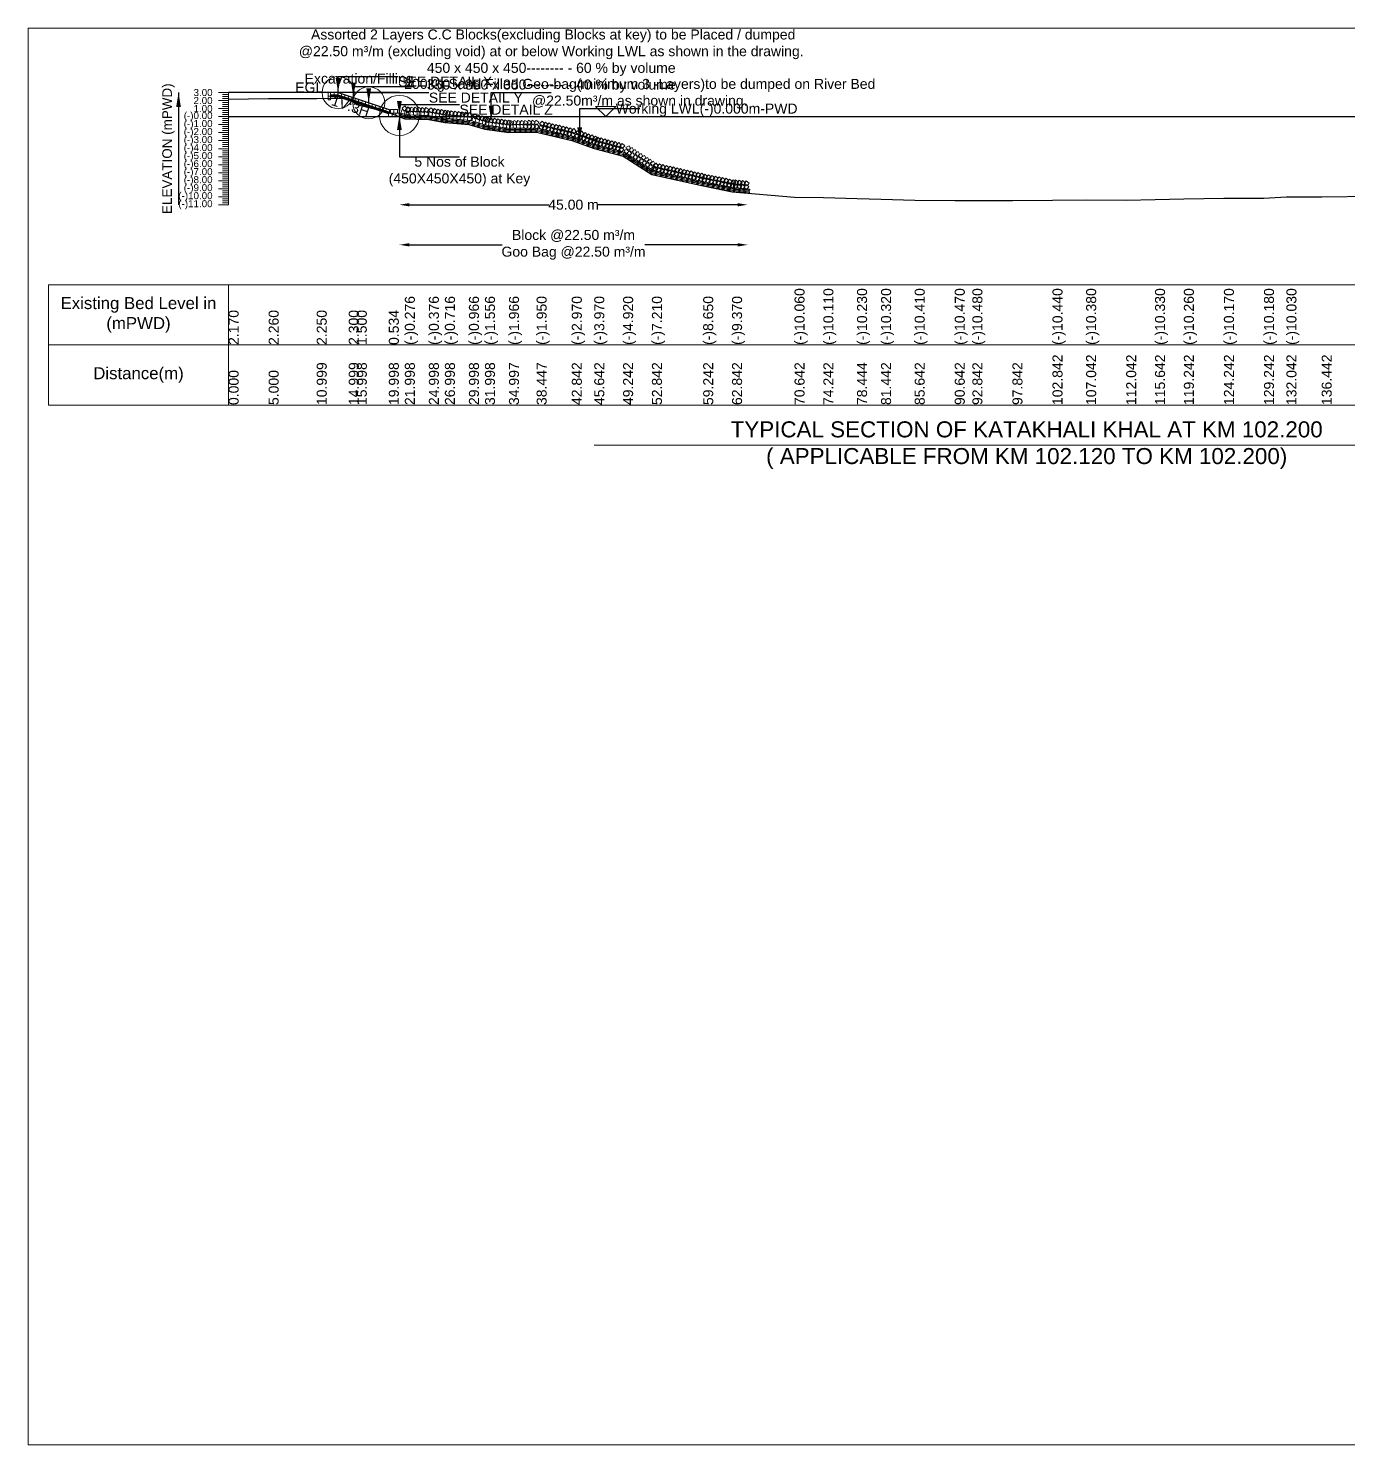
# Model space of a CAD drawing. Header units: inches. Extents: x 89000 to 845000, y -7071 to 31.
# Drawn here: x 235000 to 241588, y -7071 to 0 of the extents above; entities that cross this region are included whole.
import ezdxf

# ---------------------------------------------------------------- set-up
doc = ezdxf.new("R2010")
doc.units = ezdxf.units.IN
doc.header["$LTSCALE"] = 7
doc.header["$MEASUREMENT"] = 0
for name, color, linetype, lineweight in [('Cross section Data Border', 7, 'Continuous', 9), ('Cross Section Labels', 7, 'Continuous', 9), ('Existing_Bed_Level for Xsection', 7, 'Continuous', 25), ('Long Section Labels', 7, 'Continuous', 9)]:
    doc.layers.add(name, color=color, linetype=linetype, lineweight=lineweight)
doc.styles.get("Standard").update_dxf_attribs({"font": 'arial.ttf'})
doc.dimstyles.new('Appron Lebeling Style', dxfattribs={"dimtxt": 50, "dimasz": 50, "dimexe": 0.18, "dimexo": 0.0625, "dimgap": 0.09, "dimtad": 0, "dimtih": 1, "dimtoh": 1, "dimdec": 4, "dimzin": 0, "dimdsep": 46, "dimtxsty": 'Standard', "dimcen": 0.09, "dimse1": 1, "dimse2": 1, "dimadec": 0, "dimazin": 0, "dimtfac": 1, "dimtdec": 4, "dimtofl": 0, "dimtmove": 0, "dimatfit": 3, "dimfxl": 1, "dimtolj": 1, "dimtzin": 0, "dimarcsym": 0})
doc.dimstyles.get("Standard").update_dxf_attribs({"dimtxt": 0.18, "dimasz": 0.18, "dimexe": 0.18, "dimexo": 0.0625, "dimgap": 0.09, "dimtad": 0, "dimtih": 1, "dimtoh": 1, "dimdec": 4, "dimzin": 0, "dimdsep": 46, "dimtxsty": 'Standard', "dimcen": 0.09, "dimadec": 0, "dimazin": 0, "dimtfac": 1, "dimtdec": 4, "dimtofl": 0, "dimtmove": 0, "dimatfit": 3, "dimfxl": 1, "dimtolj": 1, "dimtzin": 0, "dimarcsym": 0})

# ---------------------------------------------------------------- blocks, each defined once
blk = doc.blocks.new('*D281')
at = {"layer": 'Cross Section Labels', "color": 0, "lineweight": -2, "transparency": 16777216}
for p, q in [((236902.7, -880.8), (237598.6, -880.8)), ((238541.6, -880.8), (237845.7, -880.8))]:
    blk.add_line(p, q, dxfattribs=at)
at = {"layer": 'Cross Section Labels', "color": 0, "transparency": 16777216}
for points in [[(236902.7, -872.5), (236902.7, -889.1), (236852.7, -880.8)], [(238541.6, -872.5), (238541.6, -889.1), (238591.6, -880.8)]]:
    blk.add_solid(points, dxfattribs=at)
at = {"layer": 'Defpoints', "color": 0, "transparency": 16777216}
for p in [(236852.7, -440.8), (238591.6, -822.5), (238591.6, -880.8)]:
    blk.add_point(p, dxfattribs=at)
at = {"layer": 'Cross Section Labels', "color": 0, "transparency": 16777216, "insert": (237722.1, -880.8), "char_height": 50, "attachment_point": 5}
blk.add_mtext('\\A1;45.00 m', dxfattribs=at)
blk = doc.blocks.new('*D282')
at = {"layer": 'Cross Section Labels', "color": 0, "lineweight": -2, "transparency": 16777216}
for p, q in [((236902.7, -1080.8), (237366.5, -1080.8)), ((238541.6, -1080.8), (238077.8, -1080.8))]:
    blk.add_line(p, q, dxfattribs=at)
at = {"layer": 'Cross Section Labels', "color": 0, "transparency": 16777216}
for points in [[(236902.7, -1072.5), (236902.7, -1089.1), (236852.7, -1080.8)], [(238541.6, -1072.5), (238541.6, -1089.1), (238591.6, -1080.8)]]:
    blk.add_solid(points, dxfattribs=at)
at = {"layer": 'Defpoints', "color": 0, "transparency": 16777216}
for p in [(236852.7, -440.8), (238591.6, -822.5), (238591.6, -1080.8)]:
    blk.add_point(p, dxfattribs=at)
at = {"layer": 'Cross Section Labels', "color": 0, "transparency": 16777216, "insert": (237722.1, -1080.8), "char_height": 50, "attachment_point": 5}
blk.add_mtext('\\A1;Block @22.50 m³/m ^JGoo Bag @22.50 m³/m ', dxfattribs=at)

msp = doc.modelspace()

# ---------------------------------------------------------------- linework, layer by layer
at = {"layer": 'Cross section Data Border'}
msp.add_lwpolyline([(235100, -1280.8), (244069.66011, -1280.8), (244069.66011, -1880.8), (235100, -1880.8)], close=True, dxfattribs=at)
for points in [[(236000, -1280.8), (236000, -1880.8)], [(235100, -1580.8), (244069.66011, -1580.8)]]:
    msp.add_lwpolyline(points, dxfattribs=at)
at = {"layer": 'Cross Section Labels'}
for points in [[(235000, 0), (245000, 0), (245000, -7071), (235000, -7071)], [(237882.67582, -440.8), (237932.67582, -390.8), (237832.67582, -390.8)]]:
    msp.add_lwpolyline(points, close=True, dxfattribs=at)
msp.add_lwpolyline([(237824.83005, -2080.8), (239984.83005, -2080.8), (242144.83005, -2080.8)], dxfattribs=at)
for centre, radius in [((236546.67582, -320.8), 80), ((236699.67582, -371.8), 80), ((236852.67582, -434.8), 100)]:
    msp.add_circle(centre, radius, dxfattribs=at)
at = {"layer": 'Existing_Bed_Level for Xsection'}
for points in [[(236852.67582, -320.8), (236000, -320.8)], [(236000, -354), (236199.98403, -350.4), (236439.95526, -350.8), (236599.95209, -348.8), (236639.93929, -380.8), (236799.93613, -419.44), (236879.93454, -451.84), (236999.92016, -455.84), (237079.91857, -469.44), (237199.90419, -479.44), (237279.9026, -503.04), (237399.88822, -519.44), (237537.86471, -518.8), (237713.67396, -559.6), (237825.68266, -599.6), (237969.66033, -637.6), (238113.67133, -729.2), (238369.66028, -786.8), (238513.66953, -815.6), (238825.67465, -843.2), (238969.66023, -845.2), (239137.76035, -850), (239257.69415, -853.6), (239425.67209, -857.2), (239625.67143, -859.6), (239713.66646, -860), (239913.66613, -860), (240113.66584, -858.4), (240281.69414, -856), (240481.69262, -857.2), (240625.66896, -854), (240769.66016, -851.2), (240969.66015, -847.6), (241169.66015, -848), (241281.68768, -842), (241457.6804, -842), (241713.66421, -838.4)], [(236807.67582, -407.8), (236548.52322, -321.4158), (236546.67582, -320.8), (236544.72849, -320.8), (236508.72849, -320.8)], [(236508.72849, -332.8), (236544.72849, -332.8), (236807.67582, -420.44911)], [(236508.72849, -336.8), (236544.07938, -336.8), (236802.07938, -422.8)], [(236508.72849, -340.8), (236543.43027, -340.8), (236798.67582, -425.88185)], [(236000, -440.8), (243969.66011, -440.8)]]:
    msp.add_lwpolyline(points, dxfattribs=at)
at = {"layer": 'Long Section Labels'}
for points in [[(236000, -320.8), (235950, -320.8)], [(236000, -330.8), (235970, -330.8)], [(236000, -340.8), (235970, -340.8)], [(236000, -350.8), (235970, -350.8)], [(236000, -880.8), (236000, -840.8), (236000, -800.8), (236000, -760.8), (236000, -720.8), (236000, -680.8), (236000, -640.8), (236000, -600.8), (236000, -560.8), (236000, -520.8), (236000, -480.8), (236000, -440.8), (236000, -400.8), (236000, -360.8), (236000, -320.8)], [(236000, -360.8), (235950, -360.8)], [(236000, -400.8), (235950, -400.8)], [(236000, -370.8), (235970, -370.8)], [(236000, -380.8), (235970, -380.8)], [(236000, -390.8), (235970, -390.8)], [(236000, -410.8), (235970, -410.8)], [(236000, -420.8), (235970, -420.8)], [(236000, -440.8), (235950, -440.8)], [(236000, -480.8), (235950, -480.8)], [(236000, -430.8), (235970, -430.8)], [(236000, -450.8), (235970, -450.8)], [(236000, -460.8), (235970, -460.8)], [(236000, -470.8), (235970, -470.8)], [(236000, -490.8), (235970, -490.8)], [(236000, -520.8), (235950, -520.8)], [(236000, -560.8), (235950, -560.8)], [(236000, -500.8), (235970, -500.8)], [(236000, -510.8), (235970, -510.8)], [(236000, -530.8), (235970, -530.8)], [(236000, -540.8), (235970, -540.8)], [(236000, -550.8), (235970, -550.8)], [(236000, -600.8), (235950, -600.8)], [(236000, -570.8), (235970, -570.8)], [(236000, -580.8), (235970, -580.8)], [(236000, -590.8), (235970, -590.8)], [(236000, -610.8), (235970, -610.8)], [(236000, -620.8), (235970, -620.8)], [(236000, -630.8), (235970, -630.8)], [(236000, -640.8), (235950, -640.8)], [(236000, -680.8), (235950, -680.8)], [(236000, -650.8), (235970, -650.8)], [(236000, -660.8), (235970, -660.8)], [(236000, -670.8), (235970, -670.8)], [(236000, -690.8), (235970, -690.8)], [(236000, -700.8), (235970, -700.8)], [(236000, -720.8), (235950, -720.8)], [(236000, -760.8), (235950, -760.8)], [(236000, -710.8), (235970, -710.8)], [(236000, -730.8), (235970, -730.8)], [(236000, -740.8), (235970, -740.8)], [(236000, -750.8), (235970, -750.8)], [(236000, -770.8), (235970, -770.8)], [(236000, -800.8), (235950, -800.8)], [(236000, -840.8), (235950, -840.8)], [(236000, -780.8), (235970, -780.8)], [(236000, -790.8), (235970, -790.8)], [(236000, -810.8), (235970, -810.8)], [(236000, -820.8), (235970, -820.8)], [(236000, -830.8), (235970, -830.8)], [(236000, -880.8), (235950, -880.8)], [(236000, -850.8), (235970, -850.8)], [(236000, -860.8), (235970, -860.8)], [(236000, -870.8), (235970, -870.8)]]:
    msp.add_lwpolyline(points, dxfattribs=at)
for points in [[(236508.72849, -320.8), (236496.72849, -320.8), (236496.72849, -338.8), (236508.72849, -338.8)], [(236508.72849, -338.8), (236496.72849, -338.8), (236496.72849, -356.8), (236508.72849, -356.8)], [(236526.72849, -320.8), (236508.72849, -320.8), (236508.72849, -332.8), (236526.72849, -332.8)], [(236544.72849, -320.8), (236526.72849, -320.8), (236526.72849, -332.8), (236544.72849, -332.8)], [(236565.59952, -327.1079), (236548.52322, -321.4158), (236544.72849, -332.8), (236561.80479, -338.4921)], [(236582.67582, -332.8), (236565.59952, -327.1079), (236561.80479, -338.4921), (236578.88109, -344.1842)], [(236599.75212, -338.4921), (236582.67582, -332.8), (236578.88109, -344.1842), (236595.95739, -349.8763)], [(236616.82842, -344.1842), (236599.75212, -338.4921), (236595.95739, -349.8763), (236613.03369, -355.5684)], [(236633.90472, -349.8763), (236616.82842, -344.1842), (236613.03369, -355.5684), (236630.10999, -361.2605)], [(236650.98102, -355.5684), (236633.90472, -349.8763), (236630.10999, -361.2605), (236647.18629, -366.9526)], [(236668.05732, -361.2605), (236650.98102, -355.5684), (236647.18629, -366.9526), (236664.26259, -372.6447)], [(236685.13362, -366.9526), (236668.05732, -361.2605), (236664.26259, -372.6447), (236681.33888, -378.3368)], [(236702.20992, -372.6447), (236685.13362, -366.9526), (236681.33888, -378.3368), (236698.41518, -384.0289)], [(236719.28622, -378.3368), (236702.20992, -372.6447), (236698.41518, -384.0289), (236715.49148, -389.721)], [(236736.36252, -384.0289), (236719.28622, -378.3368), (236715.49148, -389.721), (236732.56778, -395.4131)], [(236753.43882, -389.721), (236736.36252, -384.0289), (236732.56778, -395.4131), (236749.64408, -401.1052)], [(236770.51511, -395.4131), (236753.43882, -389.721), (236749.64408, -401.1052), (236766.72038, -406.7973)], [(236787.59141, -401.1052), (236770.51511, -395.4131), (236766.72038, -406.7973), (236783.79668, -412.4894)], [(236804.66771, -406.7973), (236787.59141, -401.1052), (236783.79668, -412.4894), (236800.87298, -418.1815)], [(236816.67582, -422.8), (236798.67582, -422.8), (236798.67582, -440.8), (236816.67582, -440.8)], [(236825.67582, -404.8), (236807.67582, -404.8), (236807.67582, -422.8), (236825.67582, -422.8)], [(236834.67582, -422.8), (236816.67582, -422.8), (236816.67582, -440.8), (236834.67582, -440.8)], [(236843.67582, -404.8), (236825.67582, -404.8), (236825.67582, -422.8), (236843.67582, -422.8)], [(236852.67582, -422.8), (236834.67582, -422.8), (236834.67582, -440.8), (236852.67582, -440.8)], [(236883.77436, -411.96529), (236867.09075, -405.20829), (236860.33375, -421.8919), (236877.01737, -428.6489)], [(236891.44373, -401.79922), (236880.36529, -387.61231), (236866.17839, -398.69074), (236877.25682, -412.87765)], [(236900.45798, -418.72228), (236883.77436, -411.96529), (236877.01737, -428.6489), (236893.70098, -435.4059)], [(236908.12734, -408.55622), (236897.04891, -394.36931), (236882.862, -405.44774), (236893.94043, -419.63465)], [(236909.49112, -402.09558), (236894.20549, -392.59034), (236884.70025, -407.87597), (236899.98588, -417.38121)], [(236905.79082, -414.28065), (236887.80081, -413.68091), (236887.20107, -431.67091), (236905.19108, -432.27065)], [(236927.48113, -402.69532), (236912.1955, -393.19008), (236902.69026, -408.47571), (236917.97588, -417.98095)], [(236923.78082, -414.88039), (236905.79082, -414.28065), (236905.19108, -432.27065), (236923.18109, -432.87039)], [(236945.47113, -403.29506), (236930.1855, -393.78982), (236920.68026, -409.07544), (236935.96589, -418.58069)], [(236941.77083, -415.48012), (236923.78082, -414.88039), (236923.18109, -432.87039), (236941.17109, -433.47013)], [(236963.46114, -403.8948), (236948.17551, -394.38956), (236938.67027, -409.67518), (236953.9559, -419.18042)], [(236959.76084, -416.07986), (236941.77083, -415.48012), (236941.17109, -433.47013), (236959.1611, -434.06987)], [(236981.45114, -404.49454), (236966.16552, -394.9893), (236956.66028, -410.27492), (236971.9459, -419.78016)], [(236977.75084, -416.6796), (236959.76084, -416.07986), (236959.1611, -434.06987), (236977.1511, -434.66961)], [(236999.44115, -405.09428), (236984.15552, -395.58903), (236974.65028, -410.87466), (236989.93591, -420.3799)], [(236995.74085, -417.27934), (236977.75084, -416.6796), (236977.1511, -434.66961), (236995.14111, -435.26935)], [(237018.71681, -420.08455), (237000.97142, -417.06777), (236997.95464, -434.81316), (237015.70004, -437.82994)], [(237024.02423, -408.50874), (237010.15778, -397.03173), (236998.68078, -410.89818), (237012.54723, -422.37519)], [(237036.46221, -423.10132), (237018.71681, -420.08455), (237015.70004, -437.82994), (237033.44543, -440.84672)], [(237041.76963, -411.52551), (237027.90318, -400.04851), (237016.42618, -413.91496), (237030.29262, -425.39196)], [(237054.20761, -426.1181), (237036.46221, -423.10132), (237033.44543, -440.84672), (237051.19083, -443.86349)], [(237059.51502, -414.54229), (237045.64857, -403.06529), (237034.17157, -416.93174), (237048.03802, -428.40874)], [(237077.26042, -417.55907), (237063.39397, -406.08206), (237051.91697, -419.94851), (237065.78342, -431.42552)], [(237095.00581, -420.57584), (237081.13936, -409.09884), (237069.66236, -422.96529), (237083.52881, -434.44229)], [(237108.72859, -420.96375), (237093.93535, -410.709), (237083.6806, -425.50224), (237098.47384, -435.75699)], [(237126.6664, -422.45875), (237111.87316, -412.20399), (237101.6184, -426.99723), (237116.41165, -437.25199)], [(237144.60421, -423.95374), (237129.81097, -413.69899), (237119.55621, -428.49223), (237134.34946, -438.74698)], [(237162.54202, -425.44874), (237147.74878, -415.19398), (237137.49402, -429.98723), (237152.28726, -440.24198)], [(237180.47983, -426.94373), (237165.68658, -416.68898), (237155.43183, -431.48222), (237170.22507, -441.73698)], [(237198.41764, -428.43873), (237183.62439, -418.18398), (237173.36964, -432.97722), (237188.16288, -443.23197)], [(237216.35544, -429.93373), (237201.5622, -419.67897), (237191.30745, -434.47222), (237206.10069, -444.72697)], [(237071.953, -429.13488), (237054.20761, -426.1181), (237051.19083, -443.86349), (237068.93622, -446.88027)], [(237089.6984, -432.15165), (237071.953, -429.13488), (237068.93622, -446.88027), (237086.68162, -449.89705)], [(237104.426, -432.9494), (237086.48819, -431.4544), (237084.99319, -449.39221), (237102.931, -450.8872)], [(237122.36381, -434.44439), (237104.426, -432.9494), (237102.931, -450.8872), (237120.86881, -452.3822)], [(237140.30162, -435.93939), (237122.36381, -434.44439), (237120.86881, -452.3822), (237138.80662, -453.8772)], [(237158.23943, -437.43439), (237140.30162, -435.93939), (237138.80662, -453.8772), (237156.74443, -455.37219)], [(237176.17724, -438.92938), (237158.23943, -437.43439), (237156.74443, -455.37219), (237174.68224, -456.86719)], [(237194.11504, -440.42438), (237176.17724, -438.92938), (237174.68224, -456.86719), (237192.62005, -458.36219)], [(237212.05285, -441.91938), (237194.11504, -440.42438), (237192.62005, -458.36219), (237210.55786, -459.85718)], [(237236.65691, -450.24617), (237219.39248, -445.15307), (237214.29938, -462.41749), (237231.5638, -467.5106)], [(237243.29536, -439.37884), (237230.88268, -426.3433), (237217.84714, -438.75598), (237230.25982, -451.79152)], [(237253.92133, -455.33928), (237236.65691, -450.24617), (237231.5638, -467.5106), (237248.82822, -472.6037)], [(237260.55978, -444.47194), (237248.1471, -431.4364), (237235.11156, -443.84909), (237247.52424, -456.88463)], [(237271.18575, -460.43239), (237253.92133, -455.33928), (237248.82822, -472.6037), (237266.09265, -477.69681)], [(237277.8242, -449.56505), (237265.41152, -436.52951), (237252.37598, -448.94219), (237264.78866, -461.97773)], [(237288.45017, -465.52549), (237271.18575, -460.43239), (237266.09265, -477.69681), (237283.35707, -482.78991)], [(237295.08863, -454.65816), (237282.67594, -441.62262), (237269.6404, -454.0353), (237282.05309, -467.07084)], [(237305.4707, -455.36172), (237291.23807, -444.3421), (237280.21845, -458.57474), (237294.45108, -469.59436)], [(237300.54285, -467.10413), (237282.70867, -464.6665), (237280.27104, -482.50068), (237298.10522, -484.93831)], [(237323.30488, -457.79935), (237309.07224, -446.77973), (237298.05263, -461.01237), (237312.28526, -472.03199)], [(237318.37703, -469.54176), (237300.54285, -467.10413), (237298.10522, -484.93831), (237315.9394, -487.37594)], [(237341.13906, -460.23698), (237326.90642, -449.21736), (237315.88681, -463.45), (237330.11944, -474.46962)], [(237336.21121, -471.97939), (237318.37703, -469.54176), (237315.9394, -487.37594), (237333.77358, -489.81357)], [(237358.97324, -462.67461), (237344.7406, -451.65499), (237333.72098, -465.88763), (237347.95362, -476.90725)], [(237354.04539, -474.41702), (237336.21121, -471.97939), (237333.77358, -489.81357), (237351.60776, -492.2512)], [(237376.80742, -465.11224), (237362.57478, -454.09262), (237351.55516, -468.32526), (237365.7878, -479.34488)], [(237371.87957, -476.85465), (237354.04539, -474.41702), (237351.60776, -492.2512), (237369.44194, -494.68883)], [(237394.6416, -467.54987), (237380.40896, -456.53025), (237369.38934, -470.76289), (237383.62198, -481.78251)], [(237389.71375, -479.29228), (237371.87957, -476.85465), (237369.44194, -494.68883), (237387.27612, -497.12646)], [(237412.47578, -469.9875), (237398.24314, -458.96788), (237387.22352, -473.20052), (237401.45616, -484.22014)], [(237407.54793, -481.72991), (237389.71375, -479.29228), (237387.27612, -497.12646), (237405.1103, -499.56409)], [(237423.42734, -468.62868), (237407.79196, -459.71044), (237398.87372, -475.34582), (237414.5091, -484.26406)], [(237420.19218, -480.94541), (237402.19237, -481.0289), (237402.27587, -499.02871), (237420.27567, -498.94521)], [(237441.42715, -468.54519), (237425.79177, -459.62695), (237416.87353, -475.26233), (237432.50891, -484.18057)], [(237438.19199, -480.86192), (237420.19218, -480.94541), (237420.27567, -498.94521), (237438.27548, -498.86172)], [(237459.42695, -468.4617), (237443.79157, -459.54346), (237434.87334, -475.17884), (237450.50872, -484.09707)], [(237456.19179, -480.77842), (237438.19199, -480.86192), (237438.27548, -498.86172), (237456.27529, -498.77823)], [(237477.42676, -468.3782), (237461.79138, -459.45997), (237452.87314, -475.09535), (237468.50852, -484.01358)], [(237474.1916, -480.69493), (237456.19179, -480.77842), (237456.27529, -498.77823), (237474.27509, -498.69474)], [(237495.42657, -468.29471), (237479.79119, -459.37648), (237470.87295, -475.01185), (237486.50833, -483.93009)], [(237495.51006, -486.29452), (237479.87468, -477.37628), (237470.95644, -493.01166), (237486.59182, -501.9299)], [(237513.42637, -468.21122), (237497.79099, -459.29298), (237488.87276, -474.92836), (237504.50813, -483.8466)], [(237513.50986, -486.21103), (237497.87448, -477.29279), (237488.95625, -492.92817), (237504.59163, -501.84641)], [(237531.42618, -468.12773), (237515.7908, -459.20949), (237506.87256, -474.84487), (237522.50794, -483.76311)], [(237531.50967, -486.12754), (237515.87429, -477.2093), (237506.95605, -492.84468), (237522.59143, -501.76291)], [(237549.42598, -468.04424), (237533.79061, -459.126), (237524.87237, -474.76138), (237540.50775, -483.67962)], [(237549.50948, -486.04404), (237533.8741, -477.12581), (237524.95586, -492.76119), (237540.59124, -501.67942)], [(237574.28253, -493.68084), (237561.12481, -481.39774), (237548.84171, -494.55545), (237561.99943, -506.83855)], [(237578.35165, -476.1468), (237565.19393, -463.8637), (237552.91083, -477.02142), (237566.06855, -489.30452)], [(237591.81656, -497.74995), (237578.65885, -485.46685), (237566.37575, -498.62457), (237579.53346, -510.90767)], [(237595.88568, -480.21592), (237582.72796, -467.93282), (237570.44486, -481.09054), (237583.60258, -493.37364)], [(237609.35059, -501.81907), (237596.19288, -489.53597), (237583.90978, -502.69369), (237597.06749, -514.97679)], [(237613.41971, -484.28504), (237600.262, -472.00194), (237587.9789, -485.15965), (237601.13661, -497.44275)], [(237626.88463, -505.88819), (237613.72691, -493.60509), (237601.44381, -506.7628), (237614.60153, -519.0459)], [(237630.95374, -488.35416), (237617.79603, -476.07106), (237605.51293, -489.22877), (237618.67064, -501.51187)], [(237648.48778, -492.42327), (237635.33006, -480.14017), (237623.04696, -493.29789), (237636.20468, -505.58099)], [(237666.02181, -496.49239), (237652.86409, -484.20929), (237640.58099, -497.36701), (237653.73871, -509.65011)], [(237683.55584, -500.56151), (237670.39812, -488.27841), (237658.11502, -501.43613), (237671.27274, -513.71922)], [(237701.08987, -504.63063), (237687.93216, -492.34753), (237675.64906, -505.50524), (237688.80677, -517.78834)], [(237644.41866, -509.95731), (237631.26094, -497.67421), (237618.97784, -510.83192), (237632.13556, -523.11502)], [(237661.95269, -514.02642), (237648.79497, -501.74332), (237636.51188, -514.90104), (237649.66959, -527.18414)], [(237679.48672, -518.09554), (237666.32901, -505.81244), (237654.04591, -518.97016), (237667.20362, -531.25326)], [(237697.02075, -522.16466), (237683.86304, -509.88156), (237671.57994, -523.03928), (237684.73765, -535.32237)], [(237714.55479, -526.23378), (237701.39707, -513.95068), (237689.11397, -527.10839), (237702.27169, -539.39149)], [(237718.6239, -508.69974), (237705.46619, -496.41664), (237693.18309, -509.57436), (237706.3408, -521.85746)], [(237732.08882, -530.30289), (237718.9311, -518.01979), (237706.648, -531.17751), (237719.80572, -543.46061)], [(237736.15794, -512.76886), (237723.00022, -500.48576), (237710.71712, -513.64348), (237723.87484, -525.92658)], [(237752.27952, -538.66236), (237740.61769, -524.95098), (237726.90632, -536.61281), (237738.56814, -550.32418)], [(237758.33316, -521.71085), (237746.67133, -507.99948), (237732.95996, -519.6613), (237744.62178, -533.37268)], [(237769.23102, -544.71599), (237757.5692, -531.00462), (237743.85782, -542.66644), (237755.51965, -556.37782)], [(237775.28466, -527.76449), (237763.62284, -514.05311), (237749.91146, -525.71494), (237761.57328, -539.42632)], [(237786.18253, -550.76963), (237774.5207, -537.05826), (237760.80932, -548.72008), (237772.47115, -562.43146)], [(237792.23616, -533.81813), (237780.57434, -520.10675), (237766.86296, -531.76858), (237778.52479, -545.47995)], [(237803.13403, -556.82327), (237791.4722, -543.11189), (237777.76083, -554.77372), (237789.42265, -568.4851)], [(237809.18767, -539.87177), (237797.52584, -526.16039), (237783.81447, -537.82222), (237795.47629, -551.53359)], [(237820.08553, -562.87691), (237808.42371, -549.16553), (237794.71233, -560.82736), (237806.37416, -574.53873)], [(237826.13917, -545.92541), (237814.47735, -532.21403), (237800.76597, -543.87586), (237812.42779, -557.58723)], [(237837.03704, -568.93055), (237825.37521, -555.21917), (237811.66383, -566.881), (237823.32566, -580.59237)], [(237843.09067, -551.97904), (237831.42885, -538.26767), (237817.71747, -549.92949), (237829.3793, -563.64087)], [(237851.79776, -572.67116), (237839.01456, -559.99876), (237826.34216, -572.78196), (237839.12536, -585.45436)], [(237856.39121, -555.26713), (237843.608, -542.59473), (237830.9356, -555.37793), (237843.7188, -568.05033)], [(237869.20179, -577.2646), (237856.41859, -564.5922), (237843.74619, -577.3754), (237856.52939, -590.0478)], [(237873.79524, -559.86057), (237861.01203, -547.18817), (237848.33963, -559.97137), (237861.12283, -572.64377)], [(237891.19927, -564.45401), (237878.41607, -551.78161), (237865.74366, -564.56481), (237878.52687, -577.23721)], [(237908.6033, -569.04745), (237895.8201, -556.37505), (237883.14769, -569.15826), (237895.9309, -581.83066)], [(237926.00733, -573.6409), (237913.22413, -560.9685), (237900.55173, -573.7517), (237913.33493, -586.4241)], [(237943.41136, -578.23434), (237930.62816, -565.56194), (237917.95576, -578.34514), (237930.73896, -591.01754)], [(237886.60582, -581.85804), (237873.82262, -569.18564), (237861.15022, -581.96884), (237873.93342, -594.64124)], [(237904.00986, -586.45149), (237891.22665, -573.77908), (237878.55425, -586.56229), (237891.33745, -599.23469)], [(237921.41389, -591.04493), (237908.63068, -578.37253), (237895.95828, -591.15573), (237908.74148, -603.82813)], [(237938.81792, -595.63837), (237926.03471, -582.96597), (237913.36231, -595.74917), (237926.14552, -608.42157)], [(237956.22195, -600.23181), (237943.43875, -587.55941), (237930.76634, -600.34261), (237943.54955, -613.01502)], [(237960.81539, -582.82778), (237948.03219, -570.15538), (237935.35979, -582.93858), (237948.14299, -595.61098)], [(237973.62598, -604.82526), (237960.84278, -592.15285), (237948.17037, -604.93606), (237960.95358, -617.60846)], [(237978.21942, -587.42123), (237965.43622, -574.74882), (237952.76382, -587.53203), (237965.54702, -600.20443)], [(237998.57721, -617.23672), (237990.24473, -601.28148), (237974.28949, -609.61395), (237982.62196, -625.5692)], [(238008.23771, -602.04874), (237999.90523, -586.0935), (237983.94999, -594.42598), (237992.28247, -610.38122)], [(238013.76519, -626.89722), (238005.43271, -610.94198), (237989.47746, -619.27446), (237997.80994, -635.2297)], [(238023.42569, -611.70925), (238015.09321, -595.754), (237999.13797, -604.08648), (238007.47044, -620.04172)], [(238028.95316, -636.55773), (238020.62069, -620.60248), (238004.66544, -628.93496), (238012.99792, -644.89021)], [(238038.61367, -621.36975), (238030.28119, -605.41451), (238014.32594, -613.74698), (238022.65842, -629.70223)], [(238044.14114, -646.21823), (238035.80866, -630.26299), (238019.85342, -638.59547), (238028.1859, -654.55071)], [(238053.80164, -631.03025), (238045.46917, -615.07501), (238029.51392, -623.40749), (238037.8464, -639.36273)], [(238068.98962, -640.69076), (238060.65714, -624.73551), (238044.7019, -633.06799), (238053.03438, -649.02324)], [(238084.1776, -650.35126), (238075.84512, -634.39602), (238059.88988, -642.7285), (238068.22236, -658.68374)], [(238059.32912, -655.87874), (238050.99664, -639.92349), (238035.0414, -648.25597), (238043.37387, -664.21121)], [(238074.5171, -665.53924), (238066.18462, -649.584), (238050.22937, -657.91647), (238058.56185, -673.87172)], [(238089.70507, -675.19974), (238081.3726, -659.2445), (238065.41735, -667.57698), (238073.74983, -683.53222)], [(238099.36558, -660.01177), (238091.0331, -644.05652), (238075.07786, -652.389), (238083.41033, -668.34424)], [(238104.89305, -684.86025), (238096.56057, -668.905), (238080.60533, -677.23748), (238088.93781, -693.19272)], [(238114.55356, -669.67227), (238106.22108, -653.71703), (238090.26583, -662.0495), (238098.59831, -678.00475)], [(238120.08103, -694.52075), (238111.74855, -678.56551), (238095.79331, -686.89798), (238104.12578, -702.85323)], [(238129.74153, -679.33277), (238121.40906, -663.37753), (238105.45381, -671.71001), (238113.78629, -687.66525)], [(238135.26901, -704.18125), (238126.93653, -688.22601), (238110.98128, -696.55849), (238119.31376, -712.51373)], [(238143.09016, -702.30032), (238129.85032, -690.10578), (238117.65578, -703.34561), (238130.89562, -715.54016)], [(238144.92951, -688.99328), (238136.59703, -673.03803), (238120.64179, -681.37051), (238128.97427, -697.32575)], [(238147.04154, -684.73938), (238133.80171, -672.54484), (238121.60717, -685.78468), (238134.847, -697.97922)], [(238160.6511, -706.25171), (238147.41126, -694.05716), (238135.21672, -707.297), (238148.45655, -719.49154)], [(238164.60248, -688.69077), (238151.36265, -676.49622), (238139.1681, -689.73606), (238152.40794, -701.9306)], [(238178.21204, -710.20309), (238164.9722, -698.00855), (238152.77766, -711.24838), (238166.01749, -723.44292)], [(238182.16342, -692.64215), (238168.92358, -680.44761), (238156.72904, -693.68744), (238169.96888, -705.88198)], [(238195.77297, -714.15447), (238182.53314, -701.95993), (238170.3386, -715.19976), (238183.57843, -727.3943)], [(238199.72436, -696.59353), (238186.48452, -684.39899), (238174.28998, -697.63882), (238187.52981, -709.83336)], [(238213.33391, -718.10585), (238200.09408, -705.91131), (238187.89954, -719.15114), (238201.13937, -731.34568)], [(238217.2853, -700.54491), (238204.04546, -688.35037), (238191.85092, -701.5902), (238205.09075, -713.78474)], [(238234.84623, -704.49629), (238221.6064, -692.30175), (238209.41186, -705.54158), (238222.65169, -717.73613)], [(238252.40717, -708.44767), (238239.16734, -696.25313), (238226.9728, -709.49297), (238240.21263, -721.68751)], [(238269.96811, -712.39906), (238256.72828, -700.20452), (238244.53374, -713.44435), (238257.77357, -725.63889)], [(238287.52905, -716.35044), (238274.28922, -704.1559), (238262.09468, -717.39573), (238275.33451, -729.59027)], [(238230.89485, -722.05723), (238217.65502, -709.86269), (238205.46048, -723.10252), (238218.70031, -735.29706)], [(238248.45579, -726.00861), (238235.21596, -713.81407), (238223.02142, -727.05391), (238236.26125, -739.24845)], [(238266.01673, -729.96), (238252.7769, -717.76545), (238240.58236, -731.00529), (238253.82219, -743.19983)], [(238283.57767, -733.91138), (238270.33784, -721.71684), (238258.1433, -734.95667), (238271.38313, -747.15121)], [(238301.13861, -737.86276), (238287.89878, -725.66822), (238275.70424, -738.90805), (238288.94407, -751.10259)], [(238305.08999, -720.30182), (238291.85016, -708.10728), (238279.65562, -721.34711), (238292.89545, -733.54165)], [(238318.69955, -741.81414), (238305.45972, -729.6196), (238293.26517, -742.85943), (238306.50501, -755.05397)], [(238322.65093, -724.2532), (238309.4111, -712.05866), (238297.21656, -725.29849), (238310.45639, -737.49303)], [(238336.26049, -745.76552), (238323.02065, -733.57098), (238310.82611, -746.81081), (238324.06595, -759.00536)], [(238340.21187, -728.20458), (238326.97204, -716.01004), (238314.7775, -729.24988), (238328.01733, -741.44442)], [(238353.82143, -749.7169), (238340.58159, -737.52236), (238328.38705, -750.7622), (238341.62689, -762.95674)], [(238357.77281, -732.15597), (238344.53298, -719.96142), (238332.33843, -733.20126), (238345.57827, -745.3958)], [(238371.38237, -753.66829), (238358.14253, -741.47375), (238345.94799, -754.71358), (238359.18782, -766.90812)], [(238375.33375, -736.10735), (238362.09391, -723.91281), (238349.89937, -737.15264), (238363.13921, -749.34718)], [(238388.23925, -757.16643), (238374.7113, -745.29232), (238362.83719, -758.82027), (238376.36515, -770.69438)], [(238391.76913, -739.51593), (238378.24117, -727.64182), (238366.36706, -741.16978), (238379.89502, -753.04389)], [(238405.88975, -760.6963), (238392.3618, -748.82219), (238380.48769, -762.35015), (238394.01564, -774.22426)], [(238409.41962, -743.04581), (238395.89167, -731.1717), (238384.01756, -744.69965), (238397.54551, -756.57376)], [(238423.54025, -764.22617), (238410.01229, -752.35207), (238398.13818, -765.88002), (238411.66614, -777.75413)], [(238427.07012, -746.57568), (238413.54216, -734.70157), (238401.66806, -748.22952), (238415.19601, -760.10363)], [(238441.19074, -767.75605), (238427.66279, -755.88194), (238415.78868, -769.40989), (238429.31663, -781.284)], [(238444.72061, -750.10555), (238431.19266, -738.23144), (238419.31855, -751.7594), (238432.84651, -763.6335)], [(238458.84124, -771.28592), (238445.31328, -759.41181), (238433.43917, -772.93976), (238446.96713, -784.81387)], [(238462.37111, -753.63542), (238448.84316, -741.76131), (238436.96905, -755.28927), (238450.497, -767.16338)], [(238476.49173, -774.81579), (238462.96378, -762.94168), (238451.08967, -776.46964), (238464.61762, -788.34375)], [(238480.02161, -757.1653), (238466.49365, -745.29119), (238454.61954, -758.81914), (238468.1475, -770.69325)], [(238494.14223, -778.34566), (238480.61428, -766.47156), (238468.74017, -779.99951), (238482.26812, -791.87362)], [(238497.6721, -760.69517), (238484.14415, -748.82106), (238472.27004, -762.34901), (238485.79799, -774.22312)], [(238511.79272, -781.87554), (238498.26477, -770.00143), (238486.39066, -783.52938), (238499.91862, -795.40349)], [(238515.3226, -764.22504), (238501.79464, -752.35093), (238489.92053, -765.87889), (238503.44849, -777.75299)], [(238529.44322, -785.40541), (238515.91527, -773.5313), (238504.04116, -787.05925), (238517.56911, -798.93336)], [(238532.97309, -767.75491), (238519.44514, -755.8808), (238507.57103, -769.40876), (238521.09898, -781.28287)], [(238543.99005, -785.45287), (238529.24908, -775.12311), (238518.91932, -789.86407), (238533.66029, -800.19383)], [(238545.57614, -767.52288), (238530.83517, -757.19312), (238520.50541, -771.93409), (238535.24638, -782.26385)], [(238561.92003, -787.03896), (238547.17907, -776.7092), (238536.84931, -791.45016), (238551.59027, -801.77992)], [(238563.50612, -769.10897), (238548.76515, -758.77921), (238538.43539, -773.52018), (238553.17636, -783.84994)], [(238581.4361, -770.69506), (238566.69514, -760.3653), (238556.36538, -775.10627), (238571.10634, -785.43602)], [(238599.36609, -772.28115), (238584.62512, -761.95139), (238574.29536, -776.69235), (238589.03633, -787.02211)], [(238579.85002, -788.62504), (238565.10905, -778.29528), (238554.77929, -793.03625), (238569.52026, -803.36601)], [(238597.78, -790.21113), (238583.03903, -779.88137), (238572.70927, -794.62234), (238587.45024, -804.9521)]]:
    msp.add_lwpolyline(points, close=True, dxfattribs=at)
for centre, major_axis in [((236871.39589, -430.04043), (12.33846, -4.99718)), ((236866.2906, -442.64583), (12.33846, -4.99718)), ((236868.84325, -436.34313), (12.33846, -4.99718)), ((236890.56847, -448.79262), (13.30461, -0.44354)), ((236890.79504, -441.99639), (13.30461, -0.44354)), ((236891.0216, -435.20017), (13.30461, -0.44354)), ((236917.17769, -449.6797), (13.30461, -0.44354)), ((236917.40425, -442.88347), (13.30461, -0.44354)), ((236917.63082, -436.08725), (13.30461, -0.44354)), ((236943.7869, -450.56678), (13.30461, -0.44354)), ((236944.01347, -443.77055), (13.30461, -0.44354)), ((236944.24004, -436.97433), (13.30461, -0.44354)), ((236970.39612, -451.45386), (13.30461, -0.44354)), ((236970.62269, -444.65763), (13.30461, -0.44354)), ((236970.84926, -437.86141), (13.30461, -0.44354)), ((236997.00534, -452.34094), (13.30461, -0.44354)), ((236997.23191, -445.54471), (13.30461, -0.44354)), ((236997.45848, -438.74849), (13.30461, -0.44354)), ((237023.75048, -456.44245), (13.12371, -2.23107)), ((237024.89015, -449.73864), (13.12371, -2.23107)), ((237026.02982, -443.03482), (13.12371, -2.23107)), ((237049.99789, -460.9046), (13.12371, -2.23107)), ((237051.13756, -454.20078), (13.12371, -2.23107)), ((237052.27723, -447.49697), (13.12371, -2.23107)), ((237076.2453, -465.36675), (13.12371, -2.23107)), ((237077.38497, -458.66293), (13.12371, -2.23107)), ((237078.52464, -451.95912), (13.12371, -2.23107)), ((237102.44386, -467.90554), (13.26601, -1.10563)), ((237103.00863, -461.12904), (13.26601, -1.10563)), ((237103.57341, -454.35253), (13.26601, -1.10563)), ((237128.97587, -470.11681), (13.26601, -1.10563)), ((237129.54064, -463.3403), (13.26601, -1.10563)), ((237130.10542, -456.5638), (13.26601, -1.10563)), ((237155.50788, -472.32808), (13.26601, -1.10563)), ((237156.07266, -465.55157), (13.26601, -1.10563)), ((237156.63743, -458.77507), (13.26601, -1.10563)), ((237182.03989, -474.53934), (13.26601, -1.10563)), ((237182.60467, -467.76284), (13.26601, -1.10563)), ((237183.16945, -460.98633), (13.26601, -1.10563)), ((237208.93676, -478.5598), (12.768, -3.76663)), ((237210.86082, -472.03768), (12.768, -3.76663)), ((237212.78489, -465.51557), (12.768, -3.76663)), ((237234.47276, -486.09307), (12.768, -3.76663)), ((237236.39682, -479.57095), (12.768, -3.76663)), ((237238.32088, -473.04884), (12.768, -3.76663)), ((237260.00876, -493.62634), (12.768, -3.76663)), ((237261.93282, -487.10422), (12.768, -3.76663)), ((237263.85688, -480.58211), (12.768, -3.76663)), ((237286.1185, -493.59477), (13.18937, -1.80276)), ((237287.03939, -486.85741), (13.18937, -1.80276)), ((237312.49724, -497.2003), (13.18937, -1.80276)), ((237313.41812, -490.46294), (13.18937, -1.80276)), ((237339.79685, -494.06846), (13.18937, -1.80276)), ((237366.17559, -497.67399), (13.18937, -1.80276)), ((237285.19762, -500.33213), (13.18937, -1.80276)), ((237311.57635, -503.93765), (13.18937, -1.80276)), ((237337.95509, -507.54318), (13.18937, -1.80276)), ((237338.87597, -500.80582), (13.18937, -1.80276)), ((237364.33382, -511.1487), (13.18937, -1.80276)), ((237365.2547, -504.41135), (13.18937, -1.80276)), ((237390.71255, -514.75423), (13.18937, -1.80276)), ((237391.63344, -508.01687), (13.18937, -1.80276)), ((237392.55432, -501.27952), (13.18937, -1.80276)), ((237416.70748, -502.3618), (13.31186, 0.06175)), ((237416.73902, -509.16173), (13.31186, 0.06175)), ((237416.77056, -515.96166), (13.31186, 0.06175)), ((237443.3312, -502.23831), (13.31186, 0.06175)), ((237443.36274, -509.03823), (13.31186, 0.06175)), ((237443.39428, -515.83816), (13.31186, 0.06175)), ((237469.95491, -502.11481), (13.31186, 0.06175)), ((237469.98645, -508.91474), (13.31186, 0.06175)), ((237470.01799, -515.71467), (13.31186, 0.06175)), ((237496.57862, -501.99132), (13.31186, 0.06175)), ((237496.61016, -508.79125), (13.31186, 0.06175)), ((237496.64171, -515.59118), (13.31186, 0.06175)), ((237523.20234, -501.86783), (13.31186, 0.06175)), ((237523.23388, -508.66775), (13.31186, 0.06175)), ((237523.26542, -515.46768), (13.31186, 0.06175)), ((237550.36195, -518.20988), (12.96739, -3.00934)), ((237551.89918, -511.58591), (12.96739, -3.00934)), ((237553.4364, -504.96194), (12.96739, -3.00934)), ((237576.29674, -524.22855), (12.96739, -3.00934)), ((237577.83396, -517.60458), (12.96739, -3.00934)), ((237579.37118, -510.98062), (12.96739, -3.00934)), ((237602.23152, -530.24723), (12.96739, -3.00934)), ((237603.76874, -523.62326), (12.96739, -3.00934)), ((237605.30596, -516.99929), (12.96739, -3.00934)), ((237628.1663, -536.26591), (12.96739, -3.00934)), ((237629.70352, -529.64194), (12.96739, -3.00934)), ((237631.24074, -523.01797), (12.96739, -3.00934)), ((237654.10108, -542.28458), (12.96739, -3.00934)), ((237655.6383, -535.66062), (12.96739, -3.00934)), ((237657.17553, -529.03665), (12.96739, -3.00934)), ((237680.03586, -548.30326), (12.96739, -3.00934)), ((237681.57309, -541.67929), (12.96739, -3.00934)), ((237683.11031, -535.05533), (12.96739, -3.00934)), ((237705.97064, -554.32194), (12.96739, -3.00934)), ((237707.50787, -547.69797), (12.96739, -3.00934)), ((237709.04509, -541.074), (12.96739, -3.00934)), ((237731.70012, -562.42711), (12.53658, -4.477)), ((237733.98705, -556.02321), (12.53658, -4.477)), ((237736.27398, -549.61931), (12.53658, -4.477)), ((237756.77327, -571.38112), (12.53658, -4.477)), ((237759.0602, -564.97721), (12.53658, -4.477)), ((237761.34713, -558.57331), (12.53658, -4.477)), ((237786.42029, -567.52732), (12.53658, -4.477)), ((237781.84643, -580.33512), (12.53658, -4.477)), ((237784.13336, -573.93122), (12.53658, -4.477)), ((237806.91959, -589.28912), (12.53658, -4.477)), ((237809.20652, -582.88522), (12.53658, -4.477)), ((237811.49345, -576.48132), (12.53658, -4.477)), ((237831.85485, -597.7126), (12.87125, -3.39711)), ((237833.59015, -591.13774), (12.87125, -3.39711)), ((237835.32546, -584.56289), (12.87125, -3.39711)), ((237857.59735, -604.50681), (12.87125, -3.39711)), ((237859.33265, -597.93195), (12.87125, -3.39711)), ((237861.06795, -591.3571), (12.87125, -3.39711)), ((237883.33984, -611.30102), (12.87125, -3.39711)), ((237885.07515, -604.72617), (12.87125, -3.39711)), ((237886.81045, -598.15131), (12.87125, -3.39711)), ((237909.08234, -618.09523), (12.87125, -3.39711)), ((237910.81764, -611.52038), (12.87125, -3.39711)), ((237912.55294, -604.94552), (12.87125, -3.39711)), ((237934.82484, -624.88945), (12.87125, -3.39711)), ((237936.56014, -618.31459), (12.87125, -3.39711)), ((237938.29544, -611.73973), (12.87125, -3.39711)), ((237960.56733, -631.68366), (12.87125, -3.39711)), ((237962.30263, -625.1088), (12.87125, -3.39711)), ((237964.03793, -618.53395), (12.87125, -3.39711)), ((237985.25744, -643.49123), (11.23235, -7.14448)), ((237988.90696, -637.75355), (11.23235, -7.14448)), ((237992.55648, -632.01587), (11.23235, -7.14448)), ((238007.72214, -657.78019), (11.23235, -7.14448)), ((238011.37167, -652.04251), (11.23235, -7.14448)), ((238015.02119, -646.30483), (11.23235, -7.14448)), ((238030.18685, -672.06915), (11.23235, -7.14448)), ((238033.83637, -666.33147), (11.23235, -7.14448)), ((238037.4859, -660.59379), (11.23235, -7.14448)), ((238052.65156, -686.35811), (11.23235, -7.14448)), ((238056.30108, -680.62043), (11.23235, -7.14448)), ((238059.9506, -674.88275), (11.23235, -7.14448)), ((238075.11626, -700.64706), (11.23235, -7.14448)), ((238078.76579, -694.90938), (11.23235, -7.14448)), ((238082.41531, -689.1717), (11.23235, -7.14448)), ((238097.58097, -714.93602), (11.23235, -7.14448)), ((238101.23049, -709.19834), (11.23235, -7.14448)), ((238104.88002, -703.46066), (11.23235, -7.14448)), ((238119.67811, -727.06658), (12.98729, -2.92227)), ((238121.17086, -720.43245), (12.98729, -2.92227)), ((238122.6636, -713.79831), (12.98729, -2.92227)), ((238145.65269, -732.91111), (12.98729, -2.92227)), ((238147.14544, -726.27698), (12.98729, -2.92227)), ((238148.63818, -719.64285), (12.98729, -2.92227)), ((238171.62727, -738.75564), (12.98729, -2.92227)), ((238173.12002, -732.12151), (12.98729, -2.92227)), ((238174.61276, -725.48738), (12.98729, -2.92227)), ((238197.60185, -744.60018), (12.98729, -2.92227)), ((238199.0946, -737.96604), (12.98729, -2.92227)), ((238200.58734, -731.33191), (12.98729, -2.92227)), ((238223.57643, -750.44471), (12.98729, -2.92227)), ((238225.06918, -743.81058), (12.98729, -2.92227)), ((238226.56192, -737.17644), (12.98729, -2.92227)), ((238249.55101, -756.28924), (12.98729, -2.92227)), ((238251.04376, -749.65511), (12.98729, -2.92227)), ((238252.5365, -743.02098), (12.98729, -2.92227)), ((238275.52559, -762.13377), (12.98729, -2.92227)), ((238277.01834, -755.49964), (12.98729, -2.92227)), ((238278.51108, -748.86551), (12.98729, -2.92227)), ((238301.50017, -767.97831), (12.98729, -2.92227)), ((238302.99292, -761.34417), (12.98729, -2.92227)), ((238304.48566, -754.71004), (12.98729, -2.92227)), ((238327.47475, -773.82284), (12.98729, -2.92227)), ((238328.9675, -767.18871), (12.98729, -2.92227)), ((238330.46024, -760.55457), (12.98729, -2.92227)), ((238353.44933, -779.66737), (12.98729, -2.92227)), ((238354.94208, -773.03324), (12.98729, -2.92227)), ((238356.43482, -766.39911), (12.98729, -2.92227)), ((238380.72379, -778.61058), (13.05352, -2.61054)), ((238382.0573, -771.94262), (13.05352, -2.61054)), ((238408.16434, -777.16369), (13.05352, -2.61054)), ((238434.27138, -782.38477), (13.05352, -2.61054)), ((238379.39028, -785.27855), (13.05352, -2.61054)), ((238405.49733, -790.49962), (13.05352, -2.61054)), ((238406.83083, -783.83166), (13.05352, -2.61054)), ((238431.60437, -795.7207), (13.05352, -2.61054)), ((238432.93788, -789.05273), (13.05352, -2.61054)), ((238457.71141, -800.94177), (13.05352, -2.61054)), ((238459.04492, -794.27381), (13.05352, -2.61054)), ((238460.37843, -787.60584), (13.05352, -2.61054)), ((238483.81846, -806.16284), (13.05352, -2.61054)), ((238485.15197, -799.49488), (13.05352, -2.61054)), ((238486.48547, -792.82691), (13.05352, -2.61054)), ((238509.9255, -811.38392), (13.05352, -2.61054)), ((238511.25901, -804.71595), (13.05352, -2.61054)), ((238512.59252, -798.04799), (13.05352, -2.61054)), ((238536.00894, -814.16287), (13.26022, -1.173)), ((238536.60813, -807.38932), (13.26022, -1.173)), ((238537.20732, -800.61577), (13.26022, -1.173)), ((238562.52938, -816.50887), (13.26022, -1.173)), ((238563.12857, -809.73532), (13.26022, -1.173)), ((238563.72776, -802.96177), (13.26022, -1.173)), ((238589.04982, -818.85487), (13.26022, -1.173)), ((238589.649, -812.08132), (13.26022, -1.173)), ((238590.24819, -805.30777), (13.26022, -1.173))]:
    msp.add_ellipse(centre, major_axis=major_axis, ratio=0.255, dxfattribs=at)

# ---------------------------------------------------------------- texts
at = {"layer": 'Cross section Data Border', "char_height": 60, "width": 800, "attachment_point": 5}
for s, insert in [('Existing Bed Level in (mPWD)', (235550, -1430.8)), ('Distance(m)', (235550, -1730.8))]:
    msp.add_mtext(s, dxfattribs=dict(at, insert=insert))
at = {"layer": 'Cross Section Labels'}
for s, insert, char_height, attachment_point in [(' Assorted 2 Layers C.C Blocks(excluding Blocks at key) to be Placed / dumped^J@22.50 m³/m (excluding void) at or below Working LWL as shown in the drawing.^J450 x 450 x 450-------- - 60 % by volume^J350 x 350 x 350-------- - 40 % by volume', (237610.88677, -320.8), 50, 8), ('EGL', (236472.72849, -320.8), 50, 9), ('Excavation/Filling', (236923.17582, -290.8), 50, 9), ('SEE DETAIL X', (236846.67582, -240.8), 50, 1), ('200Kg Sand Filled Geo-bag(minimum 3 -Layers)to be dumped on River Bed^J@22.50m³/m as shown in drawing.', (238052.95614, -400.8), 50, 8), ('SEE DETAIL Y', (236999.67582, -320.8), 50, 1), ('SEE DETAIL Z', (237152.67582, -380.8), 50, 1), ('Working LWL(-)0.000m-PWD', (237932.67582, -440.8), 50, 7), ('5 Nos of Block ^J(450X450X450) at Key', (237152.67582, -640.8), 50, 2), ('TYPICAL SECTION OF KATAKHALI KHAL AT KM 102.200^J( APPLICABLE FROM KM 102.120 TO KM 102.200)', (239984.83005, -2080.8), 80, 5)]:
    msp.add_mtext(s, dxfattribs=dict(at, insert=insert, char_height=char_height, attachment_point=attachment_point))
at = {"layer": 'Cross Section Labels', "insert": (236616.85127, -365.27367), "char_height": 50, "attachment_point": 2, "rotation": 341.565051177}
msp.add_mtext('1V:3H', dxfattribs=at)
at = {"layer": 'Long Section Labels', "rotation": 90}
for s, insert, char_height, attachment_point in [('ELEVATION (mPWD)', (235700, -600.8), 48, 5), ('(-)0.276', (236879.93454, -1580.8), 50, 1), ('(-)0.376', (236999.92016, -1580.8), 50, 1), ('(-)0.716', (237079.91857, -1580.8), 50, 1), ('(-)0.966', (237199.90419, -1580.8), 50, 1), ('(-)1.556', (237279.9026, -1580.8), 50, 1), ('(-)1.966', (237399.88822, -1580.8), 50, 1), ('(-)1.950', (237537.86471, -1580.8), 50, 1), ('(-)2.970', (237713.67396, -1580.8), 50, 1), ('(-)3.970', (237825.68266, -1580.8), 50, 1), ('(-)4.920', (237969.66033, -1580.8), 50, 1), ('(-)7.210', (238113.67133, -1580.8), 50, 1), ('(-)8.650', (238369.66028, -1580.8), 50, 1), ('(-)9.370', (238513.66953, -1580.8), 50, 1), ('(-)9.370', (238513.66953, -1580.8), 50, 1), ('(-)10.060', (238825.67465, -1580.8), 50, 1), ('(-)10.110', (238969.66023, -1580.8), 50, 1), ('(-)10.230', (239137.76035, -1580.8), 50, 1), ('(-)10.320', (239257.69415, -1580.8), 50, 1), ('(-)10.410', (239425.67209, -1580.8), 50, 1), ('(-)10.410', (239425.67209, -1580.8), 50, 1), ('(-)10.470', (239625.67143, -1580.8), 50, 1), ('(-)10.480', (239713.66646, -1580.8), 50, 1), ('(-)10.480', (239713.66646, -1580.8), 50, 1), ('(-)10.440', (240113.66584, -1580.8), 50, 1), ('(-)10.380', (240281.69414, -1580.8), 50, 1), ('(-)10.330', (240625.66896, -1580.8), 50, 1), ('(-)10.260', (240769.66016, -1580.8), 50, 1), ('(-)10.170', (240969.66015, -1580.8), 50, 1), ('(-)10.180', (241169.66015, -1580.8), 50, 1), ('(-)10.030', (241281.68768, -1580.8), 50, 1), ('(-)10.030', (241281.68768, -1580.8), 50, 1), ('2.170', (236000, -1580.8), 50, 1), ('2.260', (236199.98403, -1580.8), 50, 1), ('2.250', (236439.95526, -1580.8), 50, 1), ('2.300', (236599.95209, -1580.8), 50, 1), ('1.500', (236639.93929, -1580.8), 50, 1), ('0.534', (236799.93613, -1580.8), 50, 1), ('10.999', (236439.95526, -1880.8), 50, 1), ('14.999', (236599.95209, -1880.8), 50, 1), ('15.998', (236639.93929, -1880.8), 50, 1), ('19.998', (236799.93613, -1880.8), 50, 1), ('21.998', (236879.93454, -1880.8), 50, 1), ('24.998', (236999.92016, -1880.8), 50, 1), ('26.998', (237079.91857, -1880.8), 50, 1), ('29.998', (237199.90419, -1880.8), 50, 1), ('31.998', (237279.9026, -1880.8), 50, 1), ('34.997', (237399.88822, -1880.8), 50, 1), ('38.447', (237537.86471, -1880.8), 50, 1), ('42.842', (237713.67396, -1880.8), 50, 1), ('45.642', (237825.68266, -1880.8), 50, 1), ('49.242', (237969.66033, -1880.8), 50, 1), ('52.842', (238113.67133, -1880.8), 50, 1), ('59.242', (238369.66028, -1880.8), 50, 1), ('62.842', (238513.66953, -1880.8), 50, 1), ('70.642', (238825.67465, -1880.8), 50, 1), ('74.242', (238969.66023, -1880.8), 50, 1), ('78.444', (239137.76035, -1880.8), 50, 1), ('81.442', (239257.69415, -1880.8), 50, 1), ('85.642', (239425.67209, -1880.8), 50, 1), ('90.642', (239625.67143, -1880.8), 50, 1), ('92.842', (239713.66646, -1880.8), 50, 1), ('97.842', (239913.66613, -1880.8), 50, 1), ('102.842', (240113.66584, -1880.8), 50, 1), ('107.042', (240281.69414, -1880.8), 50, 1), ('112.042', (240481.69262, -1880.8), 50, 1), ('115.642', (240625.66896, -1880.8), 50, 1), ('119.242', (240769.66016, -1880.8), 50, 1), ('124.242', (240969.66015, -1880.8), 50, 1), ('129.242', (241169.66015, -1880.8), 50, 1), ('132.042', (241281.68768, -1880.8), 50, 1), ('136.442', (241457.6804, -1880.8), 50, 1), ('0.000', (236000, -1880.8), 50, 1), ('5.000', (236199.98403, -1880.8), 50, 1)]:
    msp.add_mtext(s, dxfattribs=dict(at, insert=insert, char_height=char_height, attachment_point=attachment_point))
at = {"layer": 'Long Section Labels', "char_height": 35, "attachment_point": 6}
for s, insert in [('3.00', (235920, -320.8)), ('2.00', (235920, -360.8)), ('(-)0.00', (235920, -440.8)), ('1.00', (235920, -400.8)), ('(-)1.00', (235920, -480.8)), ('(-)2.00', (235920, -520.8)), ('(-)3.00', (235920, -560.8)), ('(-)4.00', (235920, -600.8)), ('(-)5.00', (235920, -640.8)), ('(-)6.00', (235920, -680.8)), ('(-)7.00', (235920, -720.8)), ('(-)8.00', (235920, -760.8)), ('(-)9.00', (235920, -800.8)), ('(-)10.00', (235920, -840.8)), ('(-)11.00', (235920, -880.8))]:
    msp.add_mtext(s, dxfattribs=dict(at, insert=insert))

# ---------------------------------------------------------------- dimensions: what is measured, and where the dimension line sits
at = {"layer": 'Cross Section Labels'}
for base, text, picture, middle in [((238591.61902, -880.8), '45.00 m', '*D281', (237722.14742, -880.8)), ((238591.61902, -1080.8), 'Block @22.50 m³/m ^JGoo Bag @22.50 m³/m ', '*D282', (237722.14742, -1080.8))]:
    dim = msp.add_linear_dim(base=base, p1=(236852.67582, -440.8), p2=(238591.61902, -822.49542), text=text, dimstyle='Appron Lebeling Style', dxfattribs=at)
    dim.commit()
    dim.dimension.update_dxf_attribs({"geometry": picture, "text_midpoint": middle})

# ---------------------------------------------------------------- leaders
at = {"layer": 'Cross Section Labels', "annotation_type": 0, "has_hookline": 1, "hookline_direction": 0}
for points, text_width in [([(236546.67582, -320.8), (236546.67582, -240.8), (236846.58582, -240.8)], 466.13233), ([(236623.17582, -342.7), (236623.17582, -290.8), (236923.08582, -290.8)], 533.32196), ([(236699.67582, -371.8), (236699.67582, -320.8), (236999.58582, -320.8)], 466.03001), ([(237310.88677, -457.88401), (237310.88677, -320.8), (237610.79677, -320.8)], 2510.77763), ([(236852.67582, -434.8), (236852.67582, -380.8), (237152.58582, -380.8)], 460.91405), ([(237752.95614, -566.56057), (237752.95614, -400.8), (238052.86614, -400.8)], 2345.7367), ([(236852.67582, -434.8), (236852.67582, -640.8), (237152.58582, -640.8)], 701.90996)]:
    msp.add_leader(points, dimstyle='Standard', override={"dimasz": 72}, dxfattribs=dict(at, text_width=text_width))
at = {"layer": 'Long Section Labels'}
msp.add_leader([(235750, -320.8), (235750, -880.8)], dimstyle='Standard', override={"dimasz": 72}, dxfattribs=at)

doc.saveas('drawing.dxf')
